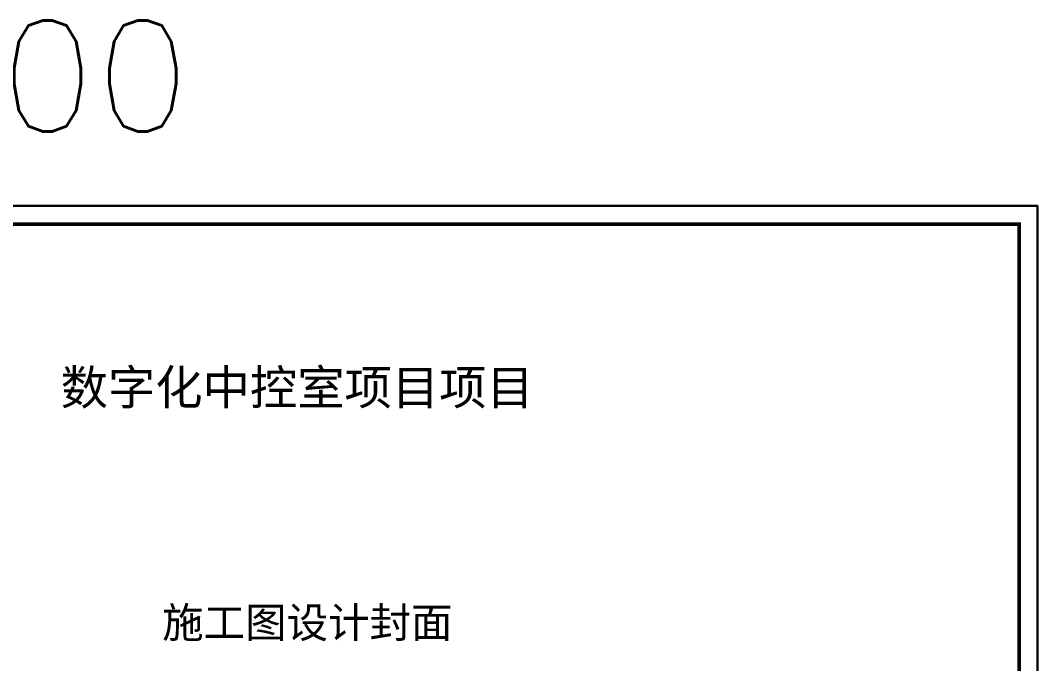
# Model space of a CAD drawing. Extents: x 498328 to 716449, y -893371 to -467753.
# Drawn here: x 541444 to 568901, y -485103 to -467753 of the extents above; entities that cross this region are included whole.
import ezdxf
from ezdxf.enums import TextEntityAlignment as Align

# ---------------------------------------------------------------- set-up
doc = ezdxf.new("R2010")
doc.units = 0
doc.header["$LTSCALE"] = 1000
for name, color, linetype in [('0-格式修改层', 111, 'CONTINUOUS'), ('0-格式固定层', 7, 'CONTINUOUS'), ('PUB_TITLE', 4, 'CONTINUOUS'), ('通用-图框C-SHET', 141, 'CONTINUOUS')]:
    doc.layers.add(name, color=color, linetype=linetype)
doc.layers.add('yichutu', color=7, linetype='CONTINUOUS', true_color=0xffffff, plot=False)
doc.styles.add('HZTXT', font='txt.shx', dxfattribs={"bigfont": 'HZTXT'})
doc.styles.add('标识3', font='simhei.ttf')

# ---------------------------------------------------------------- blocks, each defined once
blk = doc.blocks.new('yct-420-297-42000-29700-100-3000.0')
at = {"layer": 'yichutu', "color": 7, "true_color": 0xffffff}
blk.add_lwpolyline([(0, 0), (0, 29700), (42000, 29700), (42000, 0)], close=True, dxfattribs=at)
at = {"layer": 'yichutu', "color": 7, "true_color": 0xffffff, "style": 'HZTXT'}
blk.add_text('A3 1:100', height=3000, dxfattribs=at).set_placement((0, 31700))

msp = doc.modelspace()

# ---------------------------------------------------------------- linework, layer by layer
at = {"layer": 'PUB_TITLE', "const_width": 100}
msp.add_lwpolyline([(529400.9, -501953.2), (568400.9, -501953.2), (568400.9, -473253.2), (529400.9, -473253.2)], close=True, dxfattribs=at)
at = {"layer": '通用-图框C-SHET'}
msp.add_lwpolyline([(526900.9, -502453.2), (568900.9, -502453.2), (568900.9, -472753.2), (526900.9, -472753.2)], close=True, dxfattribs=at)

# ---------------------------------------------------------------- block references
at = {"layer": 'yichutu'}
msp.add_blockref('yct-420-297-42000-29700-100-3000.0', (526900.9, -502453.2), dxfattribs=at)

# ---------------------------------------------------------------- texts
at = {"layer": '0-格式修改层', "style": '标识3'}
msp.add_text('数字化中控室项目项目', height=936.32, dxfattribs=at).set_placement((548917.2, -477629.7), align=Align.MIDDLE)
at = {"layer": '0-格式固定层', "style": '标识3'}
msp.add_text('施工图设计封面', height=820.8, dxfattribs=at).set_placement((545271.5, -483995), align=Align.MIDDLE_LEFT)

doc.saveas('drawing.dxf')
